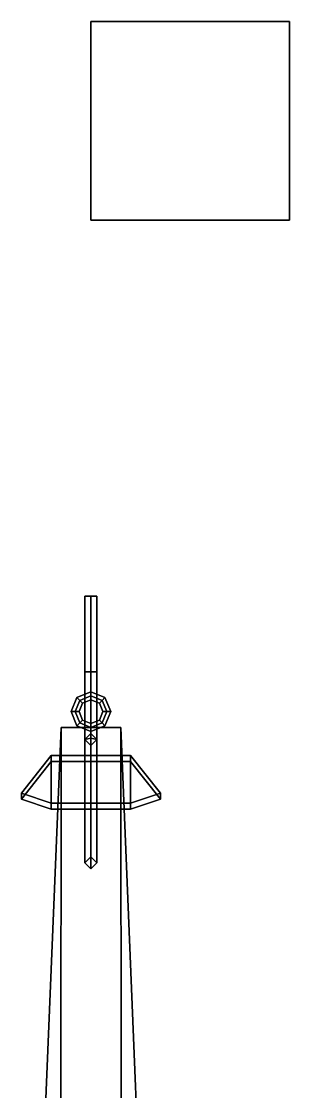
# Model space of a CAD drawing. Header units: millimetres. Extents: x -1.4 to 1.4, y -2.8 to 8.
# Drawn here: x -0.35 to 1, y 2.63 to 8.01 of the extents above; entities that cross this region are included whole.
import ezdxf

# ---------------------------------------------------------------- set-up
doc = ezdxf.new("R2010")
doc.units = ezdxf.units.MM

msp = doc.modelspace()

# ---------------------------------------------------------------- linework, layer by layer
for points in [[(1, 8.01, 1), (1, 8.01), (0, 8.01), (0, 8.01, 1)], [(1, 8.01), (1, 7.01), (0, 7.01), (0, 8.01)], [(0, 8.01), (0, 7.01), (0, 7.01, 1), (0, 8.01, 1)], [(0, 8.01, 1), (0, 7.01, 1), (1, 7.01, 1), (1, 8.01, 1)], [(1, 7.01, 1), (1, 7.01), (1, 8.01), (1, 8.01, 1)], [(0, 7.01, 1), (0, 7.01), (1, 7.01), (1, 7.01, 1)], [(0, 4.74, 0.64), (-0.03, 4.74, 0.67), (-0.03, 5.12, 0.74), (0, 5.12, 0.71)], [(-0.03, 4.74, 0.67), (0, 4.74, 0.7), (0, 5.12, 0.77), (-0.03, 5.12, 0.74)], [(0.03, 5.12, 0.74), (0, 5.12, 0.71), (-0.03, 5.12, 0.74), (0, 5.12, 0.77)], [(0.03, 4.74, 0.67), (0, 4.74, 0.64), (0, 5.12, 0.71), (0.03, 5.12, 0.74)], [(0, 4.74, 0.7), (0.03, 4.74, 0.67), (0.03, 5.12, 0.74), (0, 5.12, 0.77)], [(0, 4.43, 0.38), (-0.03, 4.4, 0.38), (-0.03, 4.74, 0.67), (0, 4.74, 0.64)], [(-0.03, 4.4, 0.38), (0, 4.4067, 0.4118), (0, 4.74, 0.7), (-0.03, 4.74, 0.67)], [(0.03, 4.4, 0.38), (0, 4.43, 0.38), (0, 4.74, 0.64), (0.03, 4.74, 0.67)], [(0, 4.4067, 0.4118), (0.03, 4.4, 0.38), (0.03, 4.74, 0.67), (0, 4.74, 0.7)], [(-0.0707, 4.6107, 0.17), (-0.0566, 4.5966, 0.19), (0, 4.62, 0.19), (0, 4.64, 0.17)], [(-0.0566, 4.5966, 0.15), (-0.0707, 4.6107, 0.17), (0, 4.64, 0.17), (0, 4.62, 0.15)], [(0, 4.64, 0.17), (0, 4.62, 0.19), (0.0566, 4.5966, 0.19), (0.0707, 4.6107, 0.17)], [(0, 4.62, 0.15), (0, 4.64, 0.17), (0.0707, 4.6107, 0.17), (0.0566, 4.5966, 0.15)], [(-0.1, 4.54, 0.17), (-0.08, 4.54, 0.19), (-0.0566, 4.5966, 0.19), (-0.0707, 4.6107, 0.17)], [(-0.08, 4.54, 0.15), (-0.1, 4.54, 0.17), (-0.0707, 4.6107, 0.17), (-0.0566, 4.5966, 0.15)], [(-0.08, 4.54, 0.19), (-0.06, 4.54, 0.17), (-0.0424, 4.5824, 0.17), (-0.0566, 4.5966, 0.19)], [(-0.06, 4.54, 0.17), (-0.08, 4.54, 0.15), (-0.0566, 4.5966, 0.15), (-0.0424, 4.5824, 0.17)], [(-0.0566, 4.5966, 0.19), (-0.0424, 4.5824, 0.17), (0, 4.6, 0.17), (0, 4.62, 0.19)], [(-0.0424, 4.5824, 0.17), (-0.0566, 4.5966, 0.15), (0, 4.62, 0.15), (0, 4.6, 0.17)], [(0, 4.62, 0.19), (0, 4.6, 0.17), (0.0424, 4.5824, 0.17), (0.0566, 4.5966, 0.19)], [(0, 4.6, 0.17), (0, 4.62, 0.15), (0.0566, 4.5966, 0.15), (0.0424, 4.5824, 0.17)], [(0.0566, 4.5966, 0.19), (0.0424, 4.5824, 0.17), (0.06, 4.54, 0.17), (0.08, 4.54, 0.19)], [(0.0424, 4.5824, 0.17), (0.0566, 4.5966, 0.15), (0.08, 4.54, 0.15), (0.06, 4.54, 0.17)], [(0.0707, 4.6107, 0.17), (0.0566, 4.5966, 0.19), (0.08, 4.54, 0.19), (0.1, 4.54, 0.17)], [(0.0566, 4.5966, 0.15), (0.0707, 4.6107, 0.17), (0.1, 4.54, 0.17), (0.08, 4.54, 0.15)], [(-0.0707, 4.4693, 0.17), (-0.0566, 4.4834, 0.19), (-0.08, 4.54, 0.19), (-0.1, 4.54, 0.17)], [(-0.0566, 4.4834, 0.15), (-0.0707, 4.4693, 0.17), (-0.1, 4.54, 0.17), (-0.08, 4.54, 0.15)], [(-0.0566, 4.4834, 0.19), (-0.0424, 4.4976, 0.17), (-0.06, 4.54, 0.17), (-0.08, 4.54, 0.19)], [(-0.0424, 4.4976, 0.17), (-0.0566, 4.4834, 0.15), (-0.08, 4.54, 0.15), (-0.06, 4.54, 0.17)], [(0.08, 4.54, 0.19), (0.06, 4.54, 0.17), (0.0424, 4.4976, 0.17), (0.0566, 4.4834, 0.19)], [(0.06, 4.54, 0.17), (0.08, 4.54, 0.15), (0.0566, 4.4834, 0.15), (0.0424, 4.4976, 0.17)], [(0.1, 4.54, 0.17), (0.08, 4.54, 0.19), (0.0566, 4.4834, 0.19), (0.0707, 4.4693, 0.17)], [(0.08, 4.54, 0.15), (0.1, 4.54, 0.17), (0.0707, 4.4693, 0.17), (0.0566, 4.4834, 0.15)], [(0, 4.44, 0.17), (0, 4.46, 0.19), (-0.0566, 4.4834, 0.19), (-0.0707, 4.4693, 0.17)], [(0, 4.46, 0.15), (0, 4.44, 0.17), (-0.0707, 4.4693, 0.17), (-0.0566, 4.4834, 0.15)], [(0, 4.46, 0.19), (0, 4.48, 0.17), (-0.0424, 4.4976, 0.17), (-0.0566, 4.4834, 0.19)], [(0, 4.48, 0.17), (0, 4.46, 0.15), (-0.0566, 4.4834, 0.15), (-0.0424, 4.4976, 0.17)], [(0.0566, 4.4834, 0.19), (0.0424, 4.4976, 0.17), (0, 4.48, 0.17), (0, 4.46, 0.19)], [(0.0424, 4.4976, 0.17), (0.0566, 4.4834, 0.15), (0, 4.46, 0.15), (0, 4.48, 0.17)], [(0.0707, 4.4693, 0.17), (0.0566, 4.4834, 0.19), (0, 4.46, 0.19), (0, 4.44, 0.17)], [(0.0566, 4.4834, 0.15), (0.0707, 4.4693, 0.17), (0, 4.44, 0.17), (0, 4.46, 0.15)], [(-0.3, 0.81, 0.48), (-0.15, 4.46, 0.08), (-0.1518, 2.47, 0.2981), (-0.22, 0.81, 0.48)], [(-0.22, 0.81, 0.75), (-0.1518, 2.47, 0.5044), (-0.15, 4.46, 0.21), (-0.3, 0.81, 0.75)], [(-0.15, 4.46, 0.21), (-0.15, 4.46, 0.08), (-0.3, 0.81, 0.48), (-0.3, 0.81, 0.75)], [(0.1518, 2.47, 0.5044), (0.15, 4.46, 0.21), (-0.15, 4.46, 0.21), (-0.1518, 2.47, 0.5044)], [(0.15, 4.46, 0.08), (0.1518, 2.47, 0.2981), (-0.1518, 2.47, 0.2981), (-0.15, 4.46, 0.08)], [(0.15, 4.46, 0.21), (0.15, 4.46, 0.08), (-0.15, 4.46, 0.08), (-0.15, 4.46, 0.21)], [(0, 4.43, 0.21), (-0.03, 4.4, 0.21), (-0.03, 4.4, 0.38), (0, 4.43, 0.38)], [(0.03, 4.4, 0.21), (0, 4.43, 0.21), (0, 4.43, 0.38), (0.03, 4.4, 0.38)], [(0.3, 0.81, 0.75), (0.15, 4.46, 0.21), (0.1518, 2.47, 0.5044), (0.22, 0.81, 0.75)], [(0.3, 0.81, 0.48), (0.15, 4.46, 0.08), (0.15, 4.46, 0.21), (0.3, 0.81, 0.75)], [(0.22, 0.81, 0.48), (0.1518, 2.47, 0.2981), (0.15, 4.46, 0.08), (0.3, 0.81, 0.48)], [(0, 4.4067, 0.4118), (-0.03, 4.4, 0.38), (-0.03, 4.32, 0.5), (0, 4.32, 0.53)], [(-0.03, 4.4, 0.21), (0, 4.37, 0.21), (0, 4.37, 0.38), (-0.03, 4.4, 0.38)], [(-0.03, 4.4, 0.38), (0, 4.37, 0.38), (0, 4.32, 0.47), (-0.03, 4.32, 0.5)], [(0.03, 4.4, 0.38), (0, 4.4067, 0.4118), (0, 4.32, 0.53), (0.03, 4.32, 0.5)], [(0, 4.37, 0.21), (0.03, 4.4, 0.21), (0.03, 4.4, 0.38), (0, 4.37, 0.38)], [(0, 4.37, 0.38), (0.03, 4.4, 0.38), (0.03, 4.32, 0.5), (0, 4.32, 0.47)], [(-0.2, 4.32, -0.25), (-0.2, 4.29, -0.25), (-0.35, 4.1, 0.12), (-0.35, 4.13, 0.12)], [(-0.2, 4.08, 0.12), (-0.2, 4.32, -0.25), (-0.2, 4.32, -0.25), (-0.35, 4.13, 0.12)], [(0.2, 4.08, 0.12), (0.2, 4.32, -0.25), (-0.2, 4.32, -0.25), (-0.2, 4.08, 0.12)], [(0.2, 4.32, -0.25), (0.2, 4.29, -0.25), (-0.2, 4.29, -0.25), (-0.2, 4.32, -0.25)], [(0, 3.81, 0.32), (-0.03, 3.78, 0.34), (-0.03, 4.32, 0.5), (0, 4.32, 0.47)], [(-0.03, 3.78, 0.34), (0, 3.75, 0.36), (0, 4.32, 0.53), (-0.03, 4.32, 0.5)], [(0.03, 3.78, 0.34), (0, 3.81, 0.32), (0, 4.32, 0.47), (0.03, 4.32, 0.5)], [(0, 3.75, 0.36), (0.03, 3.78, 0.34), (0.03, 4.32, 0.5), (0, 4.32, 0.53)], [(0.35, 4.13, 0.12), (0.2, 4.32, -0.25), (0.2, 4.32, -0.25), (0.2, 4.08, 0.12)], [(0.35, 4.1, 0.12), (0.2, 4.29, -0.25), (0.2, 4.32, -0.25), (0.35, 4.13, 0.12)], [(-0.35, 4.1, 0.12), (-0.2, 4.29, -0.25), (-0.2, 4.29, -0.25), (-0.2, 4.05, 0.12)], [(-0.2, 4.05, 0.12), (-0.2, 4.29, -0.25), (0.2, 4.29, -0.25), (0.2, 4.05, 0.12)], [(0.2, 4.05, 0.12), (0.2, 4.29, -0.25), (0.2, 4.29, -0.25), (0.35, 4.1, 0.12)], [(-0.35, 4.13, 0.12), (-0.35, 4.1, 0.12), (-0.2, 4.05, 0.12), (-0.2, 4.08, 0.12)], [(0.2, 4.08, 0.12), (0.2, 4.05, 0.12), (0.35, 4.1, 0.12), (0.35, 4.13, 0.12)], [(-0.2, 4.08, 0.12), (-0.2, 4.05, 0.12), (0.2, 4.05, 0.12), (0.2, 4.08, 0.12)], [(0, 3.81, 0.3), (-0.03, 3.78, 0.31), (-0.03, 3.78, 0.34), (0, 3.81, 0.32)], [(-0.03, 3.78, 0.31), (0, 3.75, 0.31), (0, 3.75, 0.36), (-0.03, 3.78, 0.34)], [(0.03, 3.78, 0.31), (0, 3.81, 0.3), (0, 3.81, 0.32), (0.03, 3.78, 0.34)], [(0, 3.75, 0.31), (0.03, 3.78, 0.31), (0.03, 3.78, 0.34), (0, 3.75, 0.36)]]:
    msp.add_3dface(points)

doc.saveas('drawing.dxf')
